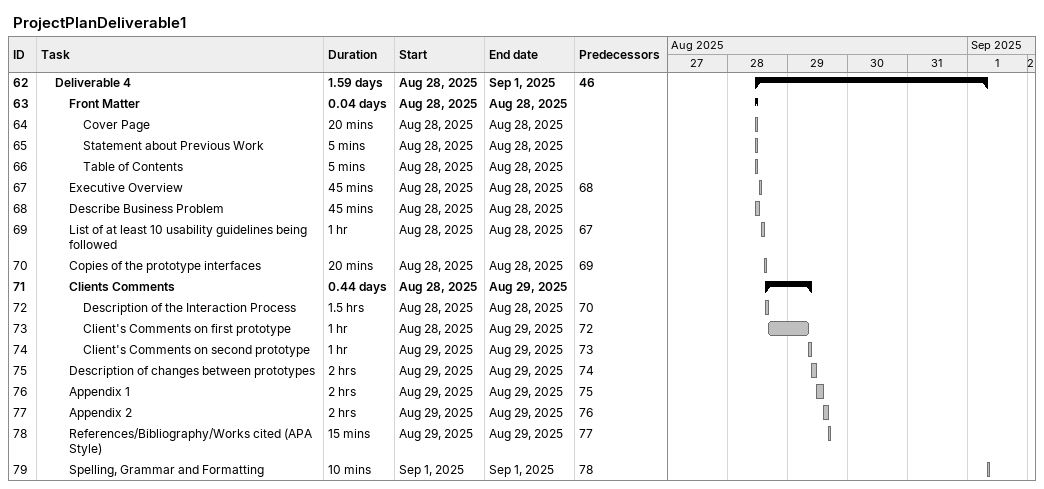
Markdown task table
ProjectPlanDeliverable1

| ID | Level | Task | Duration | Start | Finish | Predecessors |
|---|---|---|---|---|---|---|
| 62 | 2 | **Deliverable 4** | 1.59d | 2025-08-28 | 2025-09-01 | 46 |
| 63 | 3 | **Front Matter** | 0.04d | 2025-08-28 | 2025-08-28 |  |
| 64 | 4 | Cover Page | 20min | 2025-08-28 | 2025-08-28 |  |
| 65 | 4 | Statement about Previous Work | 5min | 2025-08-28 | 2025-08-28 |  |
| 66 | 4 | Table of Contents | 5min | 2025-08-28 | 2025-08-28 |  |
| 67 | 3 | Executive Overview | 45min | 2025-08-28 | 2025-08-28 | 68 |
| 68 | 3 | Describe Business Problem | 45min | 2025-08-28 | 2025-08-28 |  |
| 69 | 3 | List of at least 10 usability guidelines being followed | 1h | 2025-08-28 | 2025-08-28 | 67 |
| 70 | 3 | Copies of the prototype interfaces | 20min | 2025-08-28 | 2025-08-28 | 69 |
| 71 | 3 | **Clients Comments** | 0.44d | 2025-08-28 | 2025-08-29 |  |
| 72 | 4 | Description of the Interaction Process | 1.5h | 2025-08-28 | 2025-08-28 | 70 |
| 73 | 4 | Client's Comments on first prototype | 1h | 2025-08-28 | 2025-08-29 | 72 |
| 74 | 4 | Client's Comments on second prototype | 1h | 2025-08-29 | 2025-08-29 | 73 |
| 75 | 3 | Description of changes between prototypes | 2h | 2025-08-29 | 2025-08-29 | 74 |
| 76 | 3 | Appendix 1 | 2h | 2025-08-29 | 2025-08-29 | 75 |
| 77 | 3 | Appendix 2 | 2h | 2025-08-29 | 2025-08-29 | 76 |
| 78 | 3 | References/Bibliography/Works cited (APA Style) | 15min | 2025-08-29 | 2025-08-29 | 77 |
| 79 | 3 | Spelling, Grammar and Formatting | 10min | 2025-09-01 | 2025-09-01 | 78 |
